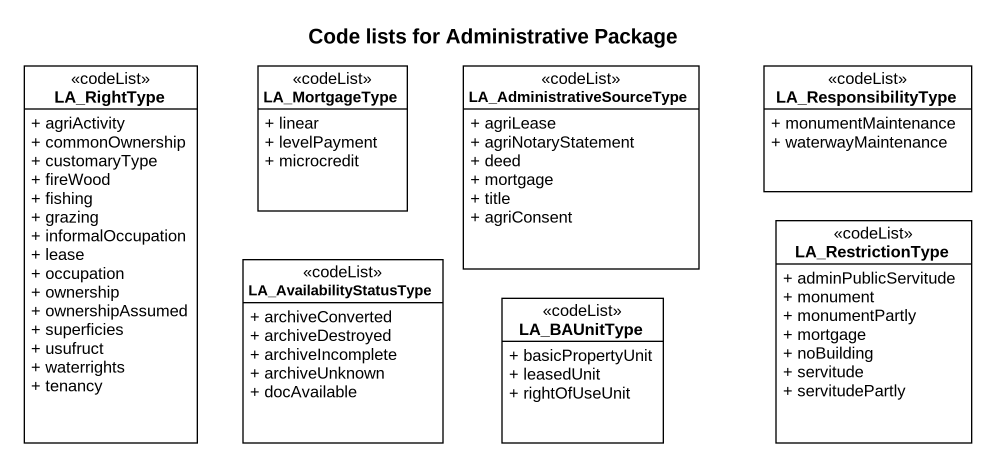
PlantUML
@startuml
title Code lists for Administrative Package
hide circle
hide empty members
skinparam classAttributeIconSize 0
class LA_RightType <<codeList>> #FFFFFF {
  + agriActivity
  + commonOwnership
  + customaryType
  + fireWood
  + fishing
  + grazing
  + informalOccupation
  + lease
  + occupation
  + ownership
  + ownershipAssumed
  + superficies
  + usufruct
  + waterrights
  + tenancy
}
class LA_MortgageType <<codeList>> #FFFFFF {
  + linear
  + levelPayment
  + microcredit
}
class LA_AdministrativeSourceType <<codeList>> #FFFFFF {
  + agriLease
  + agriNotaryStatement
  + deed
  + mortgage
  + title
  + agriConsent
}
class LA_ResponsibilityType <<codeList>> #FFFFFF {
  + monumentMaintenance
  + waterwayMaintenance
}
class LA_RestrictionType <<codeList>> #FFFFFF {
  + adminPublicServitude
  + monument
  + monumentPartly
  + mortgage
  + noBuilding
  + servitude
  + servitudePartly
}
class LA_AvailabilityStatusType <<codeList>> #FFFFFF {
  + archiveConverted
  + archiveDestroyed
  + archiveIncomplete
  + archiveUnknown
  + docAvailable
}
class LA_BAUnitType <<codeList>> #FFFFFF {
  + basicPropertyUnit
  + leasedUnit
  + rightOfUseUnit
}
@enduml
